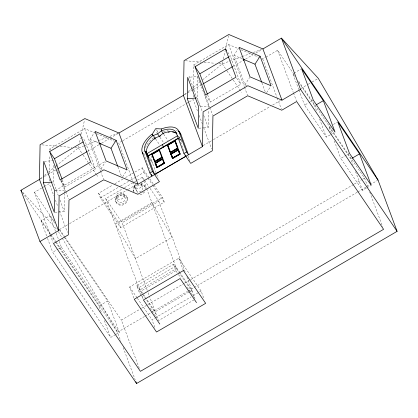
<?xml version="1.0" encoding="UTF-8"?>
<svg xmlns="http://www.w3.org/2000/svg" width="418" height="418" viewBox="0 0 418 418"><rect width="100%" height="100%" fill="white"/><g stroke="black" fill="none" stroke-linecap="round" stroke-linejoin="round"><path stroke-width="0.31" stroke-dasharray="2.09 1.57" d="M49.329 181.114L49.366 179.233M49.47 173.59L49.805 155.386M49.899 150.182L49.925 148.881L84.666 128.592L95.905 133.358M58.41 195.854L53.258 182.002L53.582 164.473M54.92 212.302L64.236 211.513L64.555 193.983M64.571 193.335L64.628 190.085L61.044 180.451M193.294 97.039L193.325 95.158M193.409 90.769L193.884 64.806L228.625 44.517L238.683 48.781M208.566 107.311L208.587 106.01L200.065 106.736L189.103 76.51L189.088 77.22L197.615 76.499L197.218 97.927L202.145 111.178M203.848 127.809L208.195 127.438L208.519 109.908M56.101 165.956L78.307 147.962L78.725 146.086M79.561 142.334L80.538 137.956M81.369 134.199L84.572 119.814M202.584 79.833L222.271 63.886L222.825 61.383M223.384 58.881L225.192 50.75M225.751 48.248L228.531 35.739M156.63 133.07L157.607 131.487L158.908 131.555M102.159 169.379L100.957 168.872L89.985 139.356L94.411 132.475M100.957 168.872L105.383 161.985M122.673 176.725L126.758 170.372M246.724 85.559L244.922 84.797L233.944 55.28L238.37 48.399M244.922 84.797L249.687 77.382M266.632 92.65L270.718 86.296M40.452 178.632L43.984 175.769M44.491 175.361L48.023 172.498M48.53 172.091L55.594 166.364M184.411 94.557L187.442 92.101M187.943 91.694L192.489 88.015M192.991 87.602L200.06 81.881M229.189 56.66L230.297 56.012L227.193 51.451M39.997 179.123L43.9 176.845M44.454 176.521L57.323 169.008M87.608 151.316L98.826 144.769M101.631 143.128L108.92 138.87M110.038 138.222L117.834 133.666M184.516 94.724L191.757 90.492M193.429 89.515L200.724 85.256M201.283 84.932L202.965 83.95M233.254 66.258L242.785 60.694M245.591 59.053L252.885 54.795M255.67 53.17L261.799 49.59M50.066 234.393L34.417 192.306L41.575 188.126M42.124 187.802L43.775 186.836M44.329 186.517L49.287 183.622L53.823 195.817M122.124 141.08L118.764 143.045L133.055 181.469M122.688 140.751L186.527 103.471M187.086 103.141L188.764 102.159M189.328 101.835L193.247 99.547L198.012 112.353M261.569 58.478L262.729 58.969L265.482 57.36M266.031 57.036L277.599 50.285L294.105 74.55M55.249 190.603L104.949 161.578M60.479 180.383L64.962 186.977L95.424 169.185L84.911 140.923L82.498 137.37M205.865 95.476L210.348 102.07L240.81 84.279L230.297 56.012M46.644 235.945L41.027 220.845L49.711 215.772L54.847 223.322M293.979 73.113L301.033 68.996M149.874 178.93L162.534 197.542L164.237 202.113L120.577 227.617L100.32 197.834L98.617 193.262L112.609 185.09M114.851 183.779L123.247 178.878M125.484 177.572L142.277 167.764L149.513 178.397M100.32 197.834L119.909 186.391M120.468 186.067L129.988 180.508M130.547 180.184L143.98 172.336L142.277 167.764M146.718 188.711L176.427 268.602L139.716 290.045L105.723 198.644L124.083 187.928M124.637 187.598L134.094 182.081M134.648 181.752L136.874 180.456M137.433 180.127L142.439 177.206L144.257 179.881M59.455 229.545L69.043 223.949M69.607 223.62L127.694 189.694M128.258 189.364L136.717 184.422M203.268 145.558L212.856 139.957M213.42 139.628L270.378 106.365M272.635 105.043L280.53 100.435M300.835 88.579L307.601 84.624M308.165 84.295L311.551 82.32M312.11 81.991L318.317 78.37M115.546 334.604L110.66 337.457L52.705 252.258L58.133 249.086M58.677 248.773L61.394 247.184L59.147 241.144M330.136 134.93L326.333 137.151L304.576 105.164L308.374 102.943M308.918 102.629L312.716 100.409M316.447 110.571L314.649 105.738L315.736 105.106M120.577 227.617L118.874 223.04L162.534 197.542M147.272 290.379L122.119 222.747L158.83 201.304L149.357 187.379M331.333 132.997L329.086 126.957L330.173 126.325M333.428 124.423L337.227 122.202M330.68 134.617L333.935 132.715M366.33 188.142L362.531 190.362L340.769 158.37L348.91 153.615M133.812 298.086L129.674 286.962L178.81 258.267L201.095 291.027L203.921 298.64M101.229 312.084L98.982 306.039L107.666 300.97L64.017 236.802M141.143 295.077L139.178 292.187L136.77 285.713L173.48 264.275L192.823 292.704M139.178 292.187L175.889 270.749L173.48 264.275M139.267 368.289L121.351 320.104L141.049 308.594M141.613 308.265L147.24 304.978M147.805 304.649L183.831 283.613M184.395 283.284L190.023 279.992M190.587 279.663L353.837 184.328M354.396 183.998L362.281 179.395M362.84 179.066L364.533 178.078L297.773 79.942M144.565 316.463L117.495 332.273L120.896 341.422M145.13 316.133L150.767 312.842M151.332 312.512L187.426 291.435M187.99 291.106L193.628 287.809M194.192 287.48L357.181 192.296M357.74 191.966L366.205 187.024M366.764 186.694L369.585 185.049M370.149 184.719L377.48 180.435M116.089 334.285L119.349 332.383L107.666 300.97M366.873 187.823L370.672 185.608M189.155 291.947L155.224 311.765L146.843 299.45M189.709 291.623L191.935 290.322L180.278 273.189M154.791 327.336L151.959 319.723L154.749 318.093M155.308 317.769L191.042 296.895M193.278 295.594L201.095 291.027M194.119 299.826L158.516 320.622L149.769 297.104M219.032 63.609L222.271 63.886L228.944 61.43M229.55 61.211L241.682 56.749M242.288 56.524L250.779 53.399M253.203 52.506L261.699 49.387M75.068 147.685L78.307 147.962L83.767 145.955M84.373 145.73L97.718 140.824M98.324 140.6L106.82 137.475M109.85 136.362L118.346 133.237M198.879 128.227L203.226 127.861M44.339 161.364L53.656 160.575M52.015 182.107L53.258 182.002M55.312 190.874L64.628 190.085M185.336 60.746L200.886 62.068M204.125 62.345L215.145 63.28M42.025 144.874L57.574 146.196M60.166 146.42L71.828 147.408M241.05 49.784L258.674 57.25M233.944 55.28L242.356 58.849M96.495 133.608L114.715 141.326M89.985 139.356L98.397 142.925M22.656 192.196L56.885 229.576M294.706 76.416L292.893 73.751L298.734 89.457M298.692 82.278L314.649 105.738M329.086 126.957L350.848 158.944L353.095 164.99M236.666 78.192L240.81 84.279M222.271 63.886L226.645 70.318M227.011 70.851L232.842 79.425M233.207 79.958L241.588 92.284M178.585 136.315L181.349 140.37M178.549 136.268L181.307 140.323M179.097 138.107L181.856 142.162M163.689 134.173L168.172 140.767M156.322 129.596L157.607 131.487M159.88 137.177L164.363 143.766M155.595 138.896L159.733 144.983M149.393 157.617L151.807 161.165L156.494 173.778M149.9 159.41L152.659 163.469M143.98 172.336L147.596 177.655M147.956 178.188L152.298 184.568M152.659 185.101L164.237 202.113M144.623 180.419L148.996 186.846M179.918 272.651L175.544 266.224L138.828 287.668L143.202 294.094M175.889 270.749L178.078 273.968M178.444 274.501L180.633 277.719M187.201 287.375L194.866 298.64M90.936 162.597L95.424 169.185M78.307 147.962L82.686 154.388M83.046 154.926L88.877 163.501M89.243 164.034L96.532 174.75M96.898 175.288L97.629 176.359M105.723 198.644L122.119 222.747M98.617 193.262L118.874 223.04M143.567 294.627L146.483 298.912M136.77 285.713L142.266 293.791M142.627 294.329L156.107 314.143M141.467 295.557L143.578 298.661M150.135 308.301L156.693 317.941M129.674 286.962L136.979 297.705M137.344 298.243L151.959 319.723M34.417 192.306L53.854 220.882M59.727 229.513L64.858 237.063M65.229 237.602L121.351 320.104M59.246 229.79L63.646 236.264M61.394 247.184L119.349 332.383M22.368 192.437L50.651 234.012M51.017 234.55L55.793 241.567M56.158 242.111L117.495 332.273L62.052 237.842M41.027 220.845L50.197 234.326M50.562 234.864L54.962 241.332M55.328 241.876L98.982 306.039M58.426 231.661L61.723 237.278M364.533 178.078L367.479 186.01M369.747 192.108L382.679 226.875M355.566 171.636L362.531 190.362M334.254 140.85L340.769 158.37M319.592 119.031L326.333 137.151M298.959 90.058L304.576 105.164M277.599 50.285L293.248 92.368M293.478 92.979L296.425 100.91M262.729 58.969L277.019 97.394M277.244 98.005L281.33 108.983M261.919 82.868L265.278 91.903M228.625 44.517L244.279 86.604M244.504 87.216L247.456 95.142M207.662 94.855L210.348 102.07M193.884 64.806L194.339 66.028M205.452 95.915L209.538 106.893M209.763 107.504L212.715 115.431M197.615 76.499L208.587 106.01M203.718 115.394L208.195 127.438M199.146 115.405L202.317 123.942M203.681 127.605L211.618 148.954M187.985 156.123L189.793 160.977M179.291 138.666L184.061 151.447M156.719 174.384L158.072 178.021M144.821 156.792L150.198 171.26M158.83 201.304L185.122 271.993M186.94 276.883L195.013 298.588M178.81 258.267L183.162 269.981M142.439 177.206L143.562 180.231M143.787 180.837L146.493 188.105M144.994 186.694L145.375 187.724M141.639 184.328L142.784 187.4A3.746 3.156 -20.4 0 1 138.201 191.721A3.746 3.156 -20.4 0 1 136.649 186.48A3.746 3.156 -20.4 0 1 142.784 187.4M133.285 182.081L137.365 193.059M134.497 186.595L135.641 189.667M133.426 190.373L133.807 191.397A6.071 5.11 -20.4 0 1 136.696 185.299M117.96 166.944L121.319 175.978M127.041 197.181A6.071 5.11 -20.4 0 1 119.621 204.183A6.071 5.11 -20.4 0 1 117.108 195.692A6.071 5.11 -20.4 0 1 127.041 197.181L127.422 198.205A6.071 5.11 -20.4 0 1 120.003 205.207A6.071 5.11 -20.4 0 1 117.489 196.716A6.071 5.11 -20.4 0 1 127.422 198.205M123.984 194.715A4.06 3.417 -20.4 0 1 119.02 199.402A4.06 3.417 -20.4 0 1 117.338 193.717A4.06 3.417 -20.4 0 1 123.984 194.715L125.128 197.792A4.06 3.417 -20.4 0 1 120.165 202.474A4.06 3.417 -20.4 0 1 118.482 196.794A4.06 3.417 -20.4 0 1 125.128 197.792M116.246 197.176L117.39 200.248M115.472 200.854L115.854 201.878M148.181 292.825L149.545 296.493M84.666 128.592L100.315 170.68M100.545 171.291L103.492 179.218M142.125 296.519L142.977 298.818M62.277 179.761L64.962 186.977M49.925 148.881L50.379 150.104M56.049 165.35L56.503 166.568M57.637 169.619L58.092 170.842M58.316 171.448L59.45 174.499M61.493 179.991L65.579 190.969M65.804 191.58L68.526 198.9M123.164 347.525L135.186 379.852M59.978 200.07L64.236 211.513M104.375 320.538L110.66 337.457M55.411 200.091L57.903 206.8M59.492 211.069L67.434 232.418M49.711 215.772L56.002 232.685M56.226 233.291L58.922 240.538M50.296 235.005L53.018 242.32M47.537 238.364L52.705 252.258M144.372 155.59A21.25 11.239 -34.2 0 1 144.1 151.269M145.281 147.679A21.25 11.239 -34.2 0 1 153.547 137.679M163.464 131.785A21.25 11.239 -34.2 0 1 168.261 130.291M176.401 130.332A21.25 11.239 -34.2 0 1 177.64 130.829M140.208 184.322A6.071 5.11 -20.4 0 1 145.542 188.602M144.706 191.726A6.071 5.11 -20.4 0 1 139.497 194.767M141.284 183.58A3.746 3.156 -20.4 0 1 138.008 188.675A3.746 3.156 -20.4 0 1 134.909 184.124M140.845 183.371A6.071 5.11 -20.4 0 1 145.067 188.941M143.358 191.862A6.071 5.11 -20.4 0 1 142.554 192.515M134 191.575A6.071 5.11 -20.4 0 1 135.871 184.552M151.807 161.165A18.214 9.635 -34.2 0 1 151.953 155.982M179.808 139.711A18.214 9.635 -34.2 0 1 181.25 140.505M151.896 202.636L115.18 224.079L135.453 258.611L172.169 237.168L151.896 202.636"/><path stroke-width="0.63" d="M378.044 180.106L281.45 38.111L318.317 78.37L378.044 180.106L397.1 231.342L136.55 383.51L39.956 241.515L58.494 230.684L39.444 179.447L40.081 144.712L84.849 118.566L118.952 133.013L138.003 184.249L202.458 146.608L203.096 111.872L247.864 85.727L281.967 100.174L300.505 89.347L281.45 38.111L262.912 48.937L228.813 34.49L184.04 60.636L183.403 95.372L202.458 146.608M43.32 182.844L43.718 161.416L54.69 190.932L54.298 212.354L43.32 182.844L51.393 182.159M58.494 230.684L59.137 195.948L103.904 169.802L138.003 184.249M187.285 98.768L187.677 77.34L198.654 106.856L198.257 128.279L187.285 98.768L195.979 98.031M176.992 133.969L176.312 132.966A18.214 9.635 -34.2 0 0 161.411 130.824L157.602 133.828L153.317 135.552L152.089 134.46L155.674 128.65L161.531 128.948L161.411 130.824L163.313 133.619M117.735 166.338L111.016 148.27L116.126 140.328L95.09 131.414L106.067 160.925L127.098 169.839L116.126 140.328M261.699 82.262L254.975 64.194L260.085 56.252L239.049 47.338L250.027 76.855L271.057 85.763L260.085 56.252M148.521 157.382L146.749 153.735A18.214 9.635 -34.2 0 1 155.026 138.06L159.31 136.336L163.119 133.337A18.214 9.635 -34.2 0 1 176.6 133.399M159.504 136.623L160.455 135.871M49.622 151.609L80.084 133.823L90.591 162.085L60.135 179.876L49.622 151.609L54.45 158.709L62.057 179.16M225.469 48.911L235.977 77.178L205.52 94.97L195.007 66.702L225.469 48.911L226.504 50.437M54.45 158.709L83.25 141.89M207.443 94.249L199.835 73.803L228.636 56.984M39.956 241.515L20.9 190.279L39.444 179.447M57.883 168.679L87.048 151.645M99.949 144.111L101.067 143.458M118.952 133.013L183.403 95.372M203.524 83.621L232.69 66.587M243.349 60.364L244.467 59.711M146.749 153.735L177.462 135.803M147.606 156.039L178.314 138.102M147.8 156.322L178.507 138.389M154.775 161.996L151.797 154.226L159.441 149.759L159.634 150.046L151.99 154.508L154.775 161.996L162.414 157.534L159.441 149.759M167.43 145.093L175.074 140.631L175.267 140.913L178.047 148.4L170.408 152.863L167.43 145.093L170.408 152.863M167.623 145.38L175.267 140.913M154.582 161.709L162.221 157.246L162.414 157.534M170.215 152.58L177.854 148.118L175.074 140.631M156.917 167.759L155.047 162.963L162.691 158.5L162.884 158.783L155.24 163.25L156.917 167.759L164.561 163.292L162.691 158.5M170.68 153.834L178.324 149.372L178.517 149.654L180.195 154.164L172.55 158.626L170.68 153.834L172.55 158.626M162.419 158.908L163.94 163.01L156.996 167.064L155.47 162.968L162.419 158.908L162.612 159.19L164.133 163.292L157.189 167.352M178.052 149.78L179.766 154.164L172.822 158.218L172.629 157.936L171.103 153.834L178.052 149.78L179.552 153.573M170.873 154.117L178.517 149.654M156.969 166.761L155.663 163.25L162.612 159.19M172.822 158.218L171.296 154.122L178.246 150.062M172.629 157.936L179.573 153.876M156.724 167.472L164.368 163.01L164.561 163.292M172.357 158.344L180.001 153.881L178.324 149.372M149.89 172.995L152.497 171.469L144.874 150.976A18.214 9.635 -34.2 0 1 153.15 135.301L151.922 134.209A21.25 11.239 -34.2 0 0 142.266 152.497L149.89 172.995L151.99 176.082L151.321 174.275M152.497 171.469L159.425 181.663L137.82 194.281L103.721 179.829L68.98 200.117L68.338 234.859L53.467 243.542L140.401 371.341L383.583 229.315L296.649 101.522L281.779 110.206L247.681 95.753L212.94 116.042L212.302 150.783L190.692 163.401L183.93 153.458L186.538 151.938L178.914 131.445A21.25 11.239 -34.2 0 0 161.531 128.948M154.566 174.515L185.832 156.254M316.28 104.787L323.339 100.665L301.577 68.677L313.26 100.09L335.022 132.078L323.339 100.665M351.935 158.312L359.532 153.876L337.77 121.884L349.453 153.301L371.215 185.289L359.532 153.876M242.957 59.1L254.975 64.194M98.998 143.175L111.016 148.27M300.505 89.347L397.1 231.342M195.007 66.702L199.835 73.803M178.914 131.445L180.848 134.282L188.471 154.78L186.538 151.938M177.854 148.118L178.047 148.4M180.001 153.881L180.195 154.164M157.602 133.828L159.31 136.336M171.103 153.834L171.296 154.122M163.433 147.193L162.383 144.607M153.15 135.301L155.25 138.389M163.94 163.01L164.133 163.292M151.797 154.226L151.99 154.508M155.47 162.968L155.663 163.25M155.047 162.963L155.24 163.25M144.874 150.976L146.974 154.064L154.597 174.562M142.266 152.497L143.322 154.043M196.512 302.622L180.116 278.524L143.405 299.962L159.796 324.06M20.9 190.279L21.637 191.355M262.912 48.937L281.967 100.174M185.383 155.041L185.864 156.301M176.312 132.966L183.93 153.458M135.866 381.681L136.55 383.51M146.943 154.023A18.214 9.635 -34.2 0 1 146.587 151.321M154.31 139.089A18.214 9.635 -34.2 0 1 155.219 138.348M168.083 132.208A18.214 9.635 -34.2 0 1 169.374 132.015M172.566 131.989A18.214 9.635 -34.2 0 1 173.825 132.213M174.4 132.37A18.214 9.635 -34.2 0 1 176.391 133.358M178.204 131.137A21.25 11.239 -34.2 0 1 180.848 134.282M159.169 150.172L152.22 154.226L154.853 161.301L161.797 157.246L159.169 150.172M174.802 141.038L167.853 145.098L170.487 152.173L177.431 148.113L174.802 141.038M183.382 270.566L134.246 299.262L156.531 332.017L205.666 303.327L183.382 270.566"/></g></svg>
